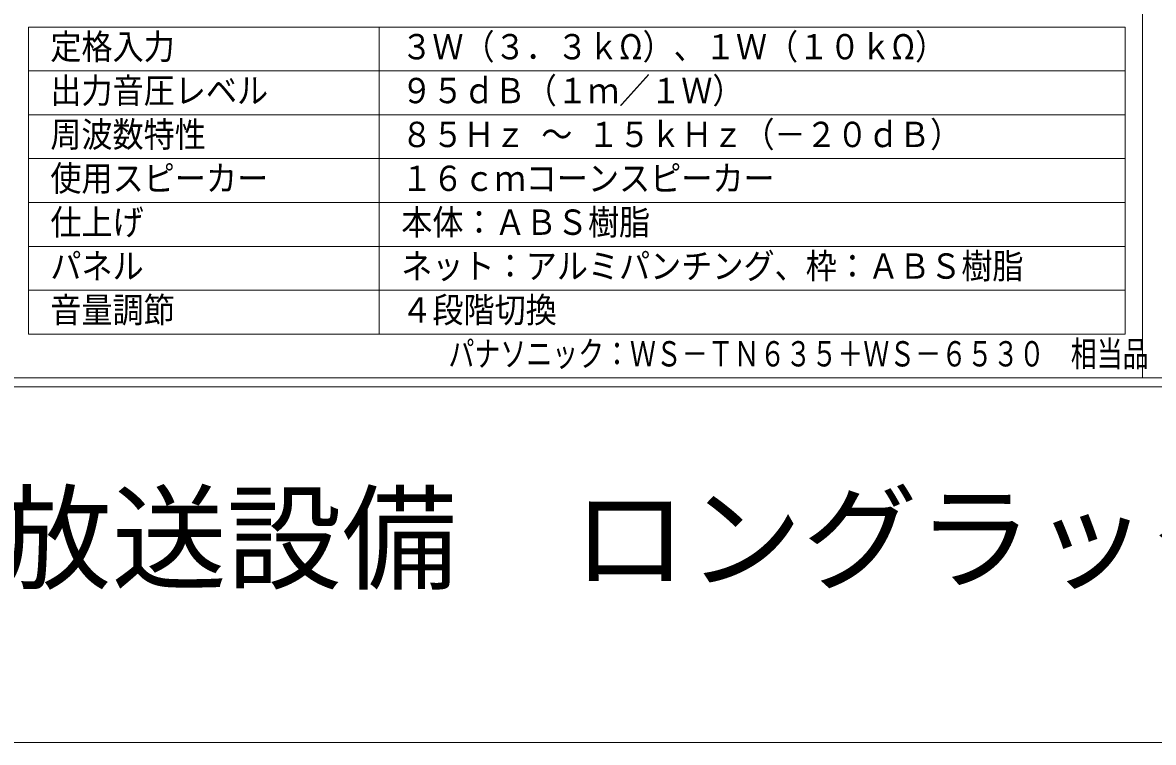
# Model space of a CAD drawing. Units: millimetres, scale not verified. Extents: x -811 to 811, y -280 to 280.
# Drawn here: x -280.3 to -151.4, y -280 to -198 of the extents above; entities that cross this region are included whole.
import ezdxf
from ezdxf.enums import TextEntityAlignment as Align

# ---------------------------------------------------------------- set-up
doc = ezdxf.new("R2010")
doc.units = ezdxf.units.MM
doc.header["$LTSCALE"] = 2
for name, color, linetype, lineweight in [('0-0_WAKU', 4, 'Continuous', 9), ('0-1_MOJI1', 7, 'Continuous', 9), ('0-4_HOJO', 134, 'Continuous', 9), ('0-5_WAKU-M', 7, 'Continuous', 9)]:
    doc.layers.add(name, color=color, linetype=linetype, lineweight=lineweight)
doc.layers.add('0-3_相当品', color=4, linetype='Continuous')
doc.styles.add('ＭＳ ゴシック', font='')
doc.styles.get('ＭＳ ゴシック').set_extended_font_data('MS Gothic')

msp = doc.modelspace()

# ---------------------------------------------------------------- linework, layer by layer
at = {"layer": '0-0_WAKU', "color": 3}
for p, q in [((-279.595, -198.464), (-279.595, -233.464)), ((-154.595, -198.464), (-279.595, -198.464)), ((-239.595, -233.464), (-239.595, -198.464)), ((-154.595, -233.464), (-154.595, -198.464)), ((-279.595, -233.464), (-154.595, -233.464))]:
    msp.add_line(p, q, dxfattribs=at)
at = {"layer": '0-0_WAKU'}
for p, q in [((-279.595, -203.464), (-154.595, -203.464)), ((-279.595, -208.464), (-154.595, -208.464)), ((-279.595, -213.464), (-154.595, -213.464)), ((-279.595, -218.464), (-154.595, -218.464)), ((-279.595, -223.464), (-154.595, -223.464)), ((-279.595, -228.464), (-154.595, -228.464))]:
    msp.add_line(p, q, dxfattribs=at)
at = {"layer": '0-4_HOJO'}
msp.add_lwpolyline([(-10.595, 280.007), (-810.595, 280.007), (-810.595, -279.993), (-10.595, -279.993)], close=True, dxfattribs=at)
at = {"layer": '0-5_WAKU-M'}
msp.add_line((-152.595, 241.536), (-152.595, -238.464), dxfattribs=at)
at = {"layer": '0-5_WAKU-M', "color": 3}
msp.add_line((-797.595, -238.464), (-23.595, -238.464), dxfattribs=at)
msp.add_lwpolyline([(-22.595, 242.536), (-798.595, 242.536), (-798.595, -239.464), (-22.595, -239.464)], dxfattribs=at)

# ---------------------------------------------------------------- texts
at = {"layer": '0-0_WAKU', "style": 'ＭＳ ゴシック'}
msp.add_text('非常放送設備\u3000ロングラック\u3000２０局\u3000３６０Ｗ', height=9.621, dxfattribs=at).set_placement((-309.483, -264.412), align=Align.BOTTOM_LEFT)
at = {"layer": '0-1_MOJI1', "style": 'ＭＳ ゴシック', "width": 0.9}
for s, p in [('定格入力', (-277.095, -203.019)), ('３Ｗ（３．３ｋΩ）、１Ｗ（１０ｋΩ）', (-237.095, -203.019)), ('出力音圧レベル', (-277.095, -208.019)), ('９５ｄＢ（１ｍ／１Ｗ）', (-237.095, -208.019)), ('８５Ｈｚ ～ １５ｋＨｚ（－２０ｄＢ）', (-237.095, -213.019)), ('周波数特性', (-277.095, -213.019)), ('使用スピーカー', (-277.095, -218.019)), ('１６ｃｍコーンスピーカー', (-237.095, -218.019)), ('仕上げ', (-277.095, -223.019)), ('本体：ＡＢＳ樹脂', (-237.095, -223.019)), ('パネル', (-277.095, -228.019)), ('ネット：アルミパンチング、枠：ＡＢＳ樹脂', (-237.095, -228.019)), ('音量調節', (-277.095, -233.019)), ('４段階切換', (-237.095, -233.019))]:
    msp.add_text(s, height=2.889, dxfattribs=at).set_placement(p, align=Align.BOTTOM_LEFT)
at = {"layer": '0-3_相当品', "style": 'ＭＳ ゴシック', "width": 0.75}
msp.add_text('パナソニック：ＷＳ－ＴＮ６３５＋ＷＳ－６５３０\u3000相当品', height=2.889, dxfattribs=at).set_placement((-231.715, -238.019), align=Align.BOTTOM_LEFT)

doc.saveas('drawing.dxf')
